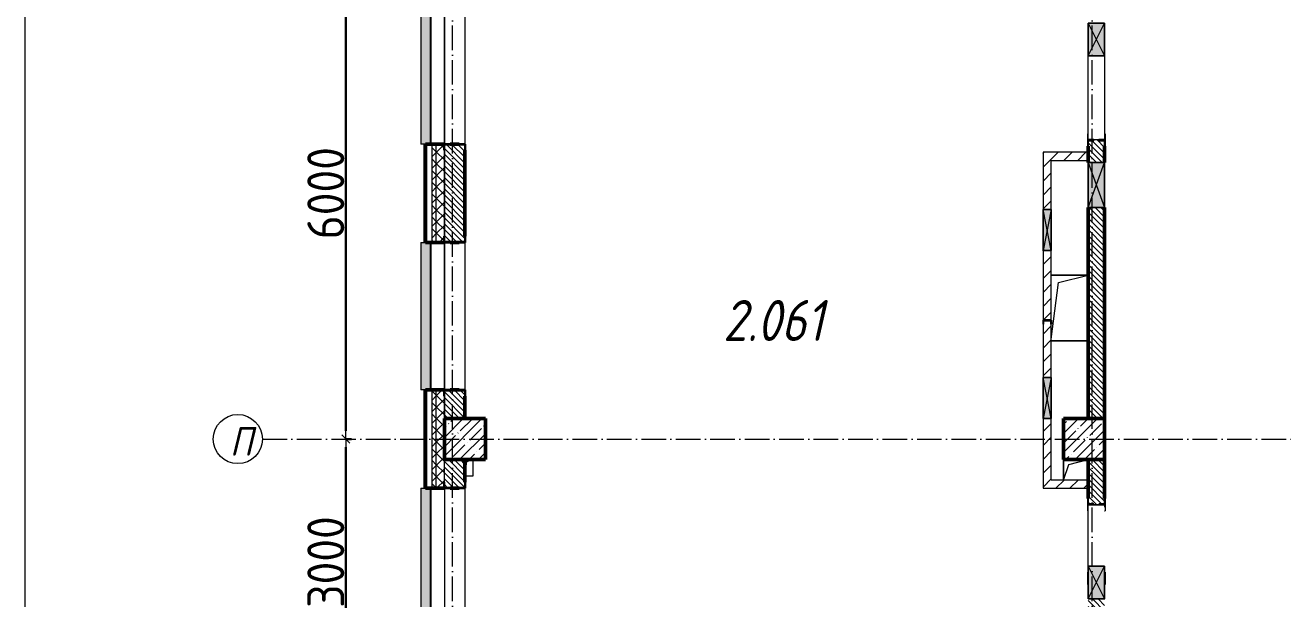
# Model space of a CAD drawing. Header units: millimetres. Extents: x -17017 to 628417, y -109036 to 199237.
# Drawn here: x 509005 to 524342, y 115315 to 122315 of the extents above; entities that cross this region are included whole.
import ezdxf

# ---------------------------------------------------------------- set-up
doc = ezdxf.new("R2010")
doc.units = ezdxf.units.MM
doc.linetypes.add('50_200_ШТРИХ_1Т_ш5_п1_п1_', pattern=[700, 500, -100, 0, -100])
for name, color, linetype, lineweight in [('3.1) ЖБ окна 1.2 м', 102, 'Continuous', 30), ('A-____-____-DIMS', 7, 'Continuous', 9), ('A-DETL-GENF-OTLN', 7, 'Continuous', 9), ('A-FLOR-____-OTLN', 7, 'Continuous', 9), ('A-GENM-____-MCUT', 7, 'Continuous', 25), ('A-GENM-____-OTLN', 7, 'Continuous', 9), ('A-GENM-____-OTLN-1', 7, 'Continuous', 25), ('A-GLAZ-____-OTLN', 7, 'Continuous', 9), ('A-WALL-____-MCUT-2', 7, 'Continuous', 50), ('A-WALL-____-MCUT-3', 7, 'Continuous', 9), ('A-WALL-____-OTLN', 7, 'Continuous', 9), ('A-WALL-____-PATT-1', 7, 'Continuous', 9), ('A-WALL-FNSH-MCUT-1', 7, 'Continuous', 9), ('I-WALL-____-OTLN', 7, 'Continuous', 9), ('S-COLS-____-MCUT', 7, 'Continuous', 50), ('S-COLS-____-OTLN', 7, 'Continuous', 9), ('S-GRID-____-IDEN', 7, 'Continuous', 9), ('S-GRID-____-OTLN-1', 7, '50_200_ШТРИХ_1Т_ш5_п1_п1_', 9), ('Марки помещений', 7, 'Continuous', 9)]:
    doc.layers.add(name, color=color, linetype=linetype, lineweight=lineweight)
doc.layers.add('A-GLAZ-____-OTLN-1', color=7, linetype='Continuous', lineweight=9, true_color=0xc0c0c0)
doc.styles.add('ISOCPEUR_I', font='isocpeui.ttf', dxfattribs={"width": 0.9, "height": 2.5})
doc.styles.add('ISOCPEUR_I_3', font='isocpeui.ttf', dxfattribs={"width": 0.85, "height": 2.2})
doc.styles.add('СПДС', font='isocpeur.ttf', dxfattribs={"width": 0.9})
doc.dimstyles.new('Размера А3', dxfattribs={"dimtxt": 200, "dimasz": 100, "dimexe": 70, "dimexo": 100, "dimgap": 20, "dimtad": 1, "dimdec": 0, "dimrnd": 10, "dimzin": 0, "dimdsep": 46, "dimtxsty": 'СПДС', "dimblk": 'ARROWHEAD_6', "dimcen": 1, "dimclrd": 256, "dimclre": 256, "dimclrt": 256, "dimazin": 0, "dimtfac": 1, "dimtdec": 0, "dimtmove": 2, "dimatfit": 3, "dimfxl": 1, "dimtolj": 1, "dimtzin": 0, "dimarcsym": 0})
pattern_1 = [(45, (516567.8, 90784.41), (-70.71068, 70.71068), []), (135, (516567.8, 90784.41), (-70.71068, -70.71068), [])]
pattern_2 = [(45, (516567.8, 90784.41), (-84.8528, 84.8528), [])]
pattern_3 = [(135, (516567.8, 90784.41), (-35.35534, -35.35534), [])]
pattern_4 = [(45, (516567.8, 90784.41), (-85.5366, 85.5366), []), (45, (516624.82, 90784.41), (-85.5366, 85.5366), [])]

# ---------------------------------------------------------------- blocks, each defined once
blk = doc.blocks.new('BSC_Колонна _Прямоугольная - 500х500-V38-АР1_План отверстий 2 этажа в осях 1-64_А-ГГ')
at = {"layer": 'S-COLS-____-OTLN'}
h = blk.add_hatch(dxfattribs=at)
h.set_pattern_fill('FP_67', color=256, style=0, pattern_type=2)
h.set_pattern_definition([(45, (2200, -26481.04), (-114.0493, 114.0493), []), (45, (2314.05, -26481.04), (-114.0493, 114.0493), [201.613, -40.323, 3.353, -36.97])])
h.paths.add_polyline_path([(-250, -250), (250, -250), (250, 250), (-250, 250), (-250, 55)], flags=0)
at = {"layer": 'S-COLS-____-MCUT'}
for p, q in [((250, 250), (-250, 250)), ((-250, 250), (-250, -250)), ((250, -250), (250, 250)), ((-250, -250), (250, -250))]:
    blk.add_line(p, q, dxfattribs=at)
blk = doc.blocks.new('BSC_Колонна _Прямоугольная - 500х500-V39-АР1_План отверстий 2 этажа в осях 1-64_А-ГГ')
at = {"layer": 'S-COLS-____-OTLN'}
h = blk.add_hatch(dxfattribs=at)
h.set_pattern_fill('FP_68', color=256, style=0, pattern_type=2)
h.set_pattern_definition([(45, (-5350, -26481.04), (-114.0493, 114.0493), []), (45, (-5235.95, -26481.04), (-114.0493, 114.0493), [201.613, -40.323, 3.353, -36.97])])
h.paths.add_polyline_path([(-250, -250), (250, -250), (250, 250), (-250, 250)], flags=0)
at = {"layer": 'S-COLS-____-MCUT'}
for p, q in [((250, 250), (-250, 250)), ((-250, 250), (-250, -250)), ((250, -250), (250, 250)), ((-250, -250), (250, -250))]:
    blk.add_line(p, q, dxfattribs=at)
blk = doc.blocks.new('Фахверк_СКБ_Уголок - 250_2700-27497298-АР1_План отверстий 2 этажа в осях 1-64_А-ГГ')
at = {"layer": 'A-GENM-____-MCUT'}
for p, q in [((200, 181), (125, 181)), ((125, 181), (125, 106)), ((131, 106), (131, 175)), ((131, 175), (200, 175)), ((200, 175), (200, 181)), ((125, 106), (131, 106)), ((131, -6), (125, -6)), ((125, -6), (125, -81)), ((125, -81), (200, -81)), ((131, -75), (131, -6)), ((200, -75), (131, -75)), ((200, -81), (200, -75))]:
    blk.add_line(p, q, dxfattribs=at)
blk = doc.blocks.new('154_Стойка_СКБ_Уголок - СМ-2480_200-28346303-АР1_План отверстий 2 этажа в осях 1-64_А-ГГ')
at = {"layer": 'A-GENM-____-MCUT'}
for p, q in [((125, 156), (125, 81)), ((200, 156), (125, 156)), ((200, 150), (200, 156)), ((125, 81), (131, 81)), ((131, 19), (125, 19)), ((125, 19), (125, -56)), ((131, 81), (131, 150)), ((131, 150), (200, 150)), ((131, -50), (131, 19)), ((125, -56), (200, -56)), ((200, -50), (131, -50)), ((200, -56), (200, -50))]:
    blk.add_line(p, q, dxfattribs=at)
blk = doc.blocks.new('Стойка_Влож_Полоса боковая - Полоса-28213942-АР1_План отверстий 2 этажа в осях 1-64_А-ГГ')
at = {"layer": 'A-GENM-____-OTLN'}
for p, q in [((-5, 60), (0, 60)), ((-5, -60), (-5, 60)), ((0, 31), (0, -31)), ((0, -60), (-5, -60))]:
    blk.add_line(p, q, dxfattribs=at)
blk = doc.blocks.new('Стойка_Влож_Уголок_Опорный - Уголок-28213941-АР1_План отверстий 2 этажа в осях 1-64_А-ГГ')
at = {"layer": 'A-GENM-____-OTLN'}
for p, q in [((-212, -6), (-212, 0)), ((0, 0), (0, -6)), ((-212, -75), (-212, -6)), ((-212, -6), (-206, -6)), ((-212, -75), (-206, -75)), ((-6, -6), (0, -6)), ((-6, -75), (0, -75)), ((0, -6), (0, -75))]:
    blk.add_line(p, q, dxfattribs=at)
blk = doc.blocks.new('154_Фахверк_СКБ_Швеллер - Тип_100_3960-28318856-АР1_План отверстий 2 этажа в осях 1-64_А-ГГ')
at = {"layer": 'A-GENM-____-MCUT'}
for p, q in [((175, 50), (125, 50)), ((125, 50), (125, -50)), ((128, 47), (175, 47)), ((128, -47), (128, 47)), ((175, 47), (175, 50)), ((125, -50), (175, -50)), ((175, -47), (128, -47)), ((175, -50), (175, -47))]:
    blk.add_line(p, q, dxfattribs=at)
blk = doc.blocks.new('154_Стойка_СКБ_Уголок - СМ-2480_200-V146-АР1_План отверстий 2 этажа в осях 1-64_А-ГГ')
at = {"layer": 'A-GENM-____-MCUT'}
for p, q in [((125, 156), (125, 150)), ((200, 156), (125, 156)), ((200, 150), (200, 156)), ((125, -50), (125, -56)), ((125, -56), (200, -56)), ((200, -56), (200, -50))]:
    blk.add_line(p, q, dxfattribs=at)
blk = doc.blocks.new('AR_Отверстие прямоугольное _в плите_ - AR_Отверстие прямоугольное _в плите_-30510733-АР1_План отверстий 2 этажа в осях 1-64_А-ГГ')
at = {"layer": 'A-GENM-____-OTLN'}
for p, q in [((-50, -100), (-25, 75)), ((-25, 75), (50, 100)), ((50, -100), (50, 100)), ((-50, -100), (50, -100))]:
    blk.add_line(p, q, dxfattribs=at)
blk = doc.blocks.new('AR_Отверстие прямоугольное _в плите_ - AR_Отверстие прямоугольное _в плите_-30552862-АР1_План отверстий 2 этажа в осях 1-64_А-ГГ')
at = {"layer": 'A-GENM-____-OTLN'}
for p, q in [((225, 400), (-223, 400)), ((-223, -382), (-135, 310)), ((-135, 310), (225, 400)), ((225, -400), (225, 400)), ((-223, -400), (225, -400))]:
    blk.add_line(p, q, dxfattribs=at)
blk = doc.blocks.new('AR_Отверстие прямоугольное _в плите_ - AR_Отверстие прямоугольное _в плите_-V189-АР1_План отверстий 2 этажа в осях 1-64_А-ГГ')
at = {"layer": 'A-GENM-____-OTLN'}
for p, q in [((-150, 125), (-150, -125)), ((-150, -125), (-88, 63)), ((-88, 63), (150, 125))]:
    blk.add_line(p, q, dxfattribs=at)
blk = doc.blocks.new('Отлив_СКБ - Отлив витража_120_НВФ-31885689-АР1_План отверстий 2 этажа в осях 1-64_А-ГГ')
at = {"layer": 'A-GLAZ-____-OTLN-1'}
for points in [[(1800, 2), (1800, 120), (0, 120), (0, 2), (1103, 2)], [(1103, 0), (1800, 0), (1800, 2), (0, 2), (0, 0)]]:
    blk.add_hatch(color=256, dxfattribs=at).paths.add_polyline_path(points, flags=0)
at = {"layer": 'A-GLAZ-____-OTLN'}
for p, q in [((0, 83), (0, 120)), ((1800, 120), (0, 120)), ((0, 2), (1800, 2)), ((1800, 120), (1800, 83)), ((1800, 0), (0, 0))]:
    blk.add_line(p, q, dxfattribs=at)
blk = doc.blocks.new('AR_Отверстие прямоугольное _в стене__БезПР - AR_Отверстие прямоугольное _в стене__БезПР-36788828-АР1_План отверстий 2 этажа в осях 1-64_А-ГГ')
at = {"layer": 'A-GLAZ-____-OTLN'}
blk.add_hatch(color=256, dxfattribs=at).paths.add_polyline_path([(250, -50), (250, 50), (-250, 50), (-250, -50)], flags=0)
at = {"layer": 'A-DETL-GENF-OTLN'}
for p, q in [((-250, -50), (-250, 50)), ((-250, 50), (250, 50)), ((250, 50), (-250, -50)), ((-250, 50), (250, -50)), ((250, 50), (-250, 50)), ((-250, 50), (-250, -50)), ((250, 50), (250, -50)), ((250, -50), (250, 50)), ((250, -50), (-250, -50)), ((-250, -50), (250, -50))]:
    blk.add_line(p, q, dxfattribs=at)
at = {"layer": 'A-GLAZ-____-OTLN'}
blk.add_line((250, 50), (-250, 50), dxfattribs=at)
blk = doc.blocks.new('AR_Отверстие прямоугольное _в стене__БезПР - AR_Отверстие прямоугольное _в стене__БезПР-36429280-АР1_План отверстий 2 этажа в осях 1-64_А-ГГ')
at = {"layer": 'A-GLAZ-____-OTLN'}
blk.add_hatch(color=256, dxfattribs=at).paths.add_polyline_path([(-275, -100), (275, -100), (275, 100), (-275, 100)], flags=0)
at = {"layer": 'A-DETL-GENF-OTLN'}
for p, q in [((-275, -100), (-275, 100)), ((-275, 100), (275, 100)), ((275, 100), (-275, -100)), ((-275, 100), (275, -100)), ((275, 100), (-275, 100)), ((-275, 100), (-275, -100)), ((275, 100), (275, -100)), ((275, -100), (275, 100)), ((275, -100), (-275, -100)), ((-275, -100), (275, -100))]:
    blk.add_line(p, q, dxfattribs=at)
at = {"layer": 'A-GLAZ-____-OTLN'}
blk.add_line((275, 100), (-275, 100), dxfattribs=at)
blk = doc.blocks.new('AR_Отверстие прямоугольное _в стене__БезПР - AR_Отверстие прямоугольное _в стене__БезПР-36428632-АР1_План отверстий 2 этажа в осях 1-64_А-ГГ')
at = {"layer": 'A-GLAZ-____-OTLN'}
blk.add_hatch(color=256, dxfattribs=at).paths.add_polyline_path([(-200, -100), (200, -100), (200, 100), (-200, 100)], flags=0)
at = {"layer": 'A-DETL-GENF-OTLN'}
for p, q in [((-200, -100), (-200, 100)), ((-200, 100), (200, 100)), ((200, 100), (-200, -100)), ((-200, 100), (200, -100)), ((200, 100), (-200, 100)), ((-200, 100), (-200, -100)), ((200, 100), (200, -100)), ((200, -100), (200, 100)), ((200, -100), (-200, -100)), ((-200, -100), (200, -100))]:
    blk.add_line(p, q, dxfattribs=at)
at = {"layer": 'A-GLAZ-____-OTLN'}
blk.add_line((200, 100), (-200, 100), dxfattribs=at)
blk = doc.blocks.new('Ось сетки - Круг_Ø6_00__ISO-2_5_0_9K_-25732049-АР1_План отверстий 2 этажа в осях 1-64_А-ГГ')
at = {"layer": 'S-GRID-____-IDEN'}
blk.add_circle((0, 0), 3, dxfattribs=at)
blk = doc.blocks.new('ARROWHEAD_6')
at = {"color": 0, "linetype": 'Continuous'}
for p, q in [((0, 0), (-1, 0)), ((-0.5, -0.5), (0.5, 0.5))]:
    blk.add_line(p, q, dxfattribs=at)
blk = doc.blocks.new('*D2647')
at = {"layer": 'A-____-____-DIMS', "lineweight": -2, "transparency": 16777216}
for p, q in [((-19249, 485497), (-19173, 485497)), ((-19243, 482597), (-19243, 485397)), ((-19249, 482497), (-19173, 482497))]:
    blk.add_line(p, q, dxfattribs=at)
at = {"layer": 'Defpoints', "color": 0, "transparency": 16777216}
for p in [(-19349, 485497), (-19243, 485497), (-19349, 482497)]:
    blk.add_point(p, dxfattribs=at)
at = {"layer": 'A-____-____-DIMS', "lineweight": -2, "transparency": 16777216, "xscale": 100, "yscale": 100, "zscale": 100}
for p, rotation in [((-19243, 485497), 90), ((-19243, 482497), 270)]:
    blk.add_blockref('ARROWHEAD_6', p, dxfattribs=dict(at, rotation=rotation))
at = {"layer": 'A-____-____-DIMS', "transparency": 16777216, "insert": (-19488, 483997), "char_height": 450, "attachment_point": 5, "rotation": 90, "style": 'СПДС'}
blk.add_mtext('\\A1;3000', dxfattribs=at)
blk = doc.blocks.new('*D2648')
at = {"layer": 'A-____-____-DIMS', "lineweight": -2, "transparency": 16777216}
for p, q in [((-19249, 491497), (-19173, 491497)), ((-19243, 485597), (-19243, 491397)), ((-19249, 485497), (-19173, 485497))]:
    blk.add_line(p, q, dxfattribs=at)
at = {"layer": 'Defpoints', "color": 0, "transparency": 16777216}
for p in [(-19349, 491497), (-19243, 491497), (-19349, 485497)]:
    blk.add_point(p, dxfattribs=at)
at = {"layer": 'A-____-____-DIMS', "lineweight": -2, "transparency": 16777216, "xscale": 100, "yscale": 100, "zscale": 100}
for p, rotation in [((-19243, 491497), 90), ((-19243, 485497), 270)]:
    blk.add_blockref('ARROWHEAD_6', p, dxfattribs=dict(at, rotation=rotation))
at = {"layer": 'A-____-____-DIMS', "transparency": 16777216, "insert": (-19488, 488497), "char_height": 450, "attachment_point": 5, "rotation": 90, "style": 'СПДС'}
blk.add_mtext('\\A1;6000', dxfattribs=at)
blk = doc.blocks.new('2этаж')
at = {"layer": 'S-GRID-____-OTLN-1', "color": 251, "ltscale": 0.6, "true_color": 0x636466}
for p, q in [((-17941.7, 454533.3), (-17941.7, 508896.9)), ((-10141.7, 454533.3), (-10141.7, 508896.9)), ((-20260.4, 485497), (11116.1, 485497))]:
    blk.add_line(p, q, dxfattribs=at)
at = {"layer": 'S-GRID-____-IDEN', "insert": (-20658.4, 485643.6), "char_height": 350, "width": 223.671, "attachment_point": 1, "style": 'ISOCPEUR_I'}
blk.add_mtext('\\fISOCPEUR|b0|i1|c204|p34|;\\W.9;П', dxfattribs=at)
at = {"layer": 'A-____-____-DIMS'}
for base, p1, p2, picture, middle in [((-19243.1, 491497), (-19349.1, 485497), (-19349.1, 491497), '*D2648', (-19488.1, 488497)), ((-19243.1, 485497), (-19349.1, 482497), (-19349.1, 485497), '*D2647', (-19488.1, 483997))]:
    dim = blk.add_linear_dim(base=base, p1=p1, p2=p2, angle=90, dimstyle='Размера А3', override={"dimtxt": 450}, dxfattribs=at)
    dim.commit()
    dim.dimension.update_dxf_attribs({"geometry": picture, "text_midpoint": middle})

msp = doc.modelspace()

# ---------------------------------------------------------------- hatches: boundary and pattern name
at = {"layer": 'A-WALL-____-PATT-1'}
h = msp.add_hatch(dxfattribs=at)
h.set_pattern_fill('FP_1', color=256, style=0, pattern_type=2)
h.set_pattern_definition(pattern_1)
h.paths.add_polyline_path([(513968, 117515), (514018, 117515), (514018, 117865), (513968, 117865)], flags=0)
h.paths.add_polyline_path([(513968, 119665), (514018, 119665), (514018, 120865), (513968, 120865)], flags=0)
h.paths.add_polyline_path([(513968, 122665), (514018, 122665), (514018, 123015), (513968, 123015)], flags=0)
h = msp.add_hatch(dxfattribs=at)
h.set_pattern_fill('FP_1', color=256, style=0, pattern_type=2)
h.set_pattern_definition(pattern_1)
h.paths.add_polyline_path([(514118, 117515), (514118, 117790), (514112, 117790), (514112, 117865), (514018, 117865), (514018, 117515), (514112, 117515)], flags=0)
h.paths.add_polyline_path([(514112, 119665), (514112, 119740), (514118, 119740), (514118, 120790), (514112, 120790), (514112, 120865), (514018, 120865), (514018, 119665)], flags=0)
h.paths.add_polyline_path([(514112, 122665), (514112, 122740), (514118, 122740), (514118, 123015), (514018, 123015), (514018, 122665)], flags=0)
h = msp.add_hatch(dxfattribs=at)
h.set_pattern_fill('FP_6', color=256, style=0, pattern_type=2)
h.set_pattern_definition(pattern_3)
h.paths.add_polyline_path([(514368, 117515), (514368, 117859), (514299, 117859), (514299, 117865), (514187, 117865), (514187, 117859), (514118, 117859), (514118, 117515)], flags=0)
h.paths.add_polyline_path([(514299, 119665), (514299, 119671), (514368, 119671), (514368, 120859), (514299, 120859), (514299, 120865), (514187, 120865), (514187, 120859), (514118, 120859), (514118, 119671), (514187, 119671), (514187, 119665)], flags=0)
h.paths.add_polyline_path([(514299, 122665), (514299, 122671), (514368, 122671), (514368, 123015), (514118, 123015), (514118, 122671), (514187, 122671), (514187, 122665)], flags=0)
h = msp.add_hatch(dxfattribs=at)
h.set_pattern_fill('FP_6', color=256, style=0, pattern_type=2)
h.set_pattern_definition(pattern_3)
h.paths.add_polyline_path([(522168, 117515), (522168, 120090), (521968, 120090), (521968, 117515)], flags=0)
h.paths.add_polyline_path([(521968, 120640), (522168, 120640), (522168, 120909), (522099, 120909), (522099, 120915), (522037, 120915), (522037, 120909), (521968, 120909), (521968, 120840)], flags=0)
h.paths.add_polyline_path([(522099, 122615), (522099, 122621), (522168, 122621), (522168, 123015), (521968, 123015), (521968, 122621), (522037, 122621), (522037, 122615)], flags=0)
h = msp.add_hatch(dxfattribs=at)
h.set_pattern_fill('FP_3', color=256, style=0, pattern_type=2)
h.set_pattern_definition(pattern_4)
h.paths.add_polyline_path([(513888, 117590), (513888, 117865), (513868, 117865), (513868, 117590)], flags=0)
h.paths.add_polyline_path([(513868, 119665), (513888, 119665), (513888, 120865), (513868, 120865)], flags=0)
h.paths.add_polyline_path([(513888, 122665), (513888, 122845), (513868, 122845), (513868, 122665)], flags=0)
h = msp.add_hatch(dxfattribs=at)
h.set_pattern_fill('FP_4', color=256, style=0, pattern_type=2)
h.set_pattern_definition(pattern_2)
h.paths.add_polyline_path([(521418, 116665), (521518, 116665), (521518, 117515), (521418, 117515)], flags=0)
h.paths.add_polyline_path([(521421, 118015), (521518, 118015), (521518, 118665), (521515, 118665), (521515, 118712), (521421, 118712), (521421, 118665), (521418, 118665), (521418, 118015)], flags=0)
h.paths.add_polyline_path([(521515, 118715), (521518, 118715), (521518, 119565), (521418, 119565), (521418, 118715), (521469, 118715)], flags=0)
h.paths.add_polyline_path([(521518, 120065), (521518, 120765), (521418, 120765), (521418, 120065), (521435, 120065)], flags=0)
h = msp.add_hatch(dxfattribs=at)
h.set_pattern_fill('FP_4', color=256, style=0, pattern_type=2)
h.set_pattern_definition(pattern_2)
h.paths.add_polyline_path([(521968, 120665), (521968, 120765), (521518, 120765), (521518, 120665)], flags=0)
h = msp.add_hatch(dxfattribs=at)
h.set_pattern_fill('FP_3', color=256, style=0, pattern_type=2)
h.set_pattern_definition(pattern_4)
h.paths.add_polyline_path([(513868, 100300), (513888, 100300), (513888, 102615), (513868, 102615), (513868, 101840)], flags=0)
h.paths.add_polyline_path([(513888, 104415), (513888, 105865), (513868, 105865), (513868, 104415)], flags=0)
h.paths.add_polyline_path([(513888, 107665), (513888, 108865), (513868, 108865), (513868, 107665)], flags=0)
h.paths.add_polyline_path([(513868, 110665), (513888, 110665), (513888, 111865), (513868, 111865)], flags=0)
h.paths.add_polyline_path([(513888, 113665), (513888, 114865), (513868, 114865), (513868, 113665)], flags=0)
h.paths.add_polyline_path([(513888, 116665), (513888, 117590), (513868, 117590), (513868, 116665)], flags=0)
h = msp.add_hatch(dxfattribs=at)
h.set_pattern_fill('FP_1', color=256, style=0, pattern_type=2)
h.set_pattern_definition(pattern_1)
h.paths.add_polyline_path([(514018, 100300), (514018, 102615), (513968, 102615), (513968, 100300)], flags=0)
h.paths.add_polyline_path([(514018, 104415), (514018, 105865), (513968, 105865), (513968, 104415)], flags=0)
h.paths.add_polyline_path([(514018, 107665), (514018, 108865), (513968, 108865), (513968, 107665)], flags=0)
h.paths.add_polyline_path([(513968, 110665), (514018, 110665), (514018, 111865), (513968, 111865)], flags=0)
h.paths.add_polyline_path([(514018, 113665), (514018, 114865), (513968, 114865), (513968, 113665)], flags=0)
h.paths.add_polyline_path([(514018, 116665), (514018, 117515), (513968, 117515), (513968, 116665)], flags=0)
h = msp.add_hatch(dxfattribs=at)
h.set_pattern_fill('FP_1', color=256, style=0, pattern_type=2)
h.set_pattern_definition(pattern_1)
h.paths.add_polyline_path([(514018, 100300), (514118, 100300), (514118, 102540), (514112, 102540), (514112, 102615), (514018, 102615), (514018, 100315)], flags=0)
h.paths.add_polyline_path([(514112, 104415), (514112, 104490), (514118, 104490), (514118, 105790), (514112, 105790), (514112, 105865), (514018, 105865), (514018, 104415)], flags=0)
h.paths.add_polyline_path([(514112, 107665), (514112, 107740), (514118, 107740), (514118, 108790), (514112, 108790), (514112, 108865), (514018, 108865), (514018, 107665)], flags=0)
h.paths.add_polyline_path([(514018, 110665), (514112, 110665), (514112, 110740), (514118, 110740), (514118, 111790), (514112, 111790), (514112, 111865), (514018, 111865), (514018, 110671)], flags=0)
h.paths.add_polyline_path([(514112, 113665), (514112, 113740), (514118, 113740), (514118, 114790), (514112, 114790), (514112, 114865), (514018, 114865), (514018, 113665)], flags=0)
h.paths.add_polyline_path([(514018, 116665), (514112, 116665), (514112, 116740), (514118, 116740), (514118, 117515), (514018, 117515), (514018, 116671)], flags=0)
h = msp.add_hatch(dxfattribs=at)
h.set_pattern_fill('FP_6', color=256, style=0, pattern_type=2)
h.set_pattern_definition(pattern_3)
h.paths.add_polyline_path([(514118, 114515), (514368, 114515), (514368, 114859), (514299, 114859), (514299, 114865), (514187, 114865), (514187, 114859), (514118, 114859), (514118, 114740)], flags=0)
h.paths.add_polyline_path([(514299, 116665), (514299, 116671), (514368, 116671), (514368, 117015), (514118, 117015), (514118, 116671), (514187, 116671), (514187, 116665)], flags=0)
h = msp.add_hatch(dxfattribs=at)
h.set_pattern_fill('FP_6', color=256, style=0, pattern_type=2)
h.set_pattern_definition(pattern_3)
h.paths.add_polyline_path([(522168, 114515), (522168, 115315), (521968, 115315), (521968, 114515)], flags=0)
h.paths.add_polyline_path([(522099, 116465), (522099, 116471), (522168, 116471), (522168, 117015), (521968, 117015), (521968, 116471), (522037, 116471), (522037, 116465)], flags=0)
h = msp.add_hatch(dxfattribs=at)
h.set_pattern_fill('FP_4', color=256, style=0, pattern_type=2)
h.set_pattern_definition(pattern_2)
h.paths.add_polyline_path([(521518, 116665), (521968, 116665), (521968, 116765), (521518, 116765)], flags=0)

# ---------------------------------------------------------------- linework, layer by layer
at = {"color": 1, "lineweight": 0}
msp.add_lwpolyline([(509005, 183587), (622241, 183587), (622241, 84759), (509005, 84759)], close=True, dxfattribs=at)
at = {"layer": 'A-FLOR-____-OTLN'}
for p, q in [((521518, 119265), (521966, 119265)), ((521966, 119265), (521966, 118465)), ((521966, 118465), (521518, 118465)), ((521668, 116765), (521668, 117015))]:
    msp.add_line(p, q, dxfattribs=at)
at = {"layer": 'A-WALL-____-MCUT-2'}
for p, q in [((514112, 120865), (513888, 120865)), ((513888, 120865), (513888, 119665)), ((513888, 119665), (513888, 120865)), ((514299, 120865), (514187, 120865)), ((514368, 119740), (514368, 120790)), ((521968, 120840), (521968, 120640)), ((522168, 120640), (522168, 120840)), ((521968, 120090), (521968, 117515)), ((522168, 117515), (522168, 120090)), ((513888, 119665), (514112, 119665)), ((514187, 119665), (514299, 119665)), ((514112, 117865), (513888, 117865)), ((513888, 117590), (513888, 117865)), ((513888, 116665), (513888, 117865)), ((514299, 117865), (514187, 117865)), ((514368, 117515), (514368, 117790)), ((514368, 116740), (514368, 117015)), ((521968, 117015), (521968, 116540)), ((522168, 116540), (522168, 117015)), ((513888, 116665), (514112, 116665)), ((514187, 116665), (514299, 116665))]:
    msp.add_line(p, q, dxfattribs=at)
at = {"layer": 'A-WALL-____-MCUT-3'}
for p, q in [((513968, 119665), (513968, 120865)), ((514018, 119665), (514018, 120865)), ((514118, 120790), (514118, 119740)), ((514118, 119740), (514118, 120790)), ((513968, 116665), (513968, 117865)), ((514018, 116665), (514018, 117865)), ((514118, 117790), (514118, 117515)), ((514118, 117515), (514118, 117790)), ((514118, 116740), (514118, 117015))]:
    msp.add_line(p, q, dxfattribs=at)
at = {"layer": 'A-WALL-____-OTLN'}
for p, q in [((514118, 120865), (514118, 122665)), ((514118, 122665), (514118, 120865)), ((514368, 122665), (514368, 120865)), ((514118, 117865), (514118, 119665)), ((514118, 119665), (514118, 117865)), ((514368, 119665), (514368, 117865)), ((514118, 116665), (514118, 114865)), ((514368, 116665), (514368, 114865))]:
    msp.add_line(p, q, dxfattribs=at)
at = {"layer": 'A-WALL-FNSH-MCUT-1'}
for p, q in [((513868, 120865), (513868, 119665)), ((513888, 120865), (513868, 120865)), ((521418, 120765), (521418, 120065)), ((521968, 120765), (521418, 120765)), ((521518, 120065), (521518, 120665)), ((521518, 120665), (521968, 120665)), ((513868, 119665), (513888, 119665)), ((521418, 119565), (521418, 118715)), ((521518, 118715), (521518, 119565)), ((521418, 118665), (521418, 118015)), ((521518, 118015), (521518, 118665)), ((513868, 117865), (513868, 117590)), ((513888, 117865), (513868, 117865)), ((513868, 117590), (513868, 116665)), ((521418, 117515), (521418, 116665)), ((521518, 116765), (521518, 117515)), ((521968, 116765), (521518, 116765)), ((513868, 116665), (513888, 116665)), ((521418, 116665), (521968, 116665))]:
    msp.add_line(p, q, dxfattribs=at)
at = {"layer": 'I-WALL-____-OTLN'}
for p, q in [((521968, 120915), (521968, 121940)), ((522168, 121940), (522168, 120915)), ((521968, 115715), (521968, 116465)), ((522168, 116465), (522168, 116435))]:
    msp.add_line(p, q, dxfattribs=at)

# ---------------------------------------------------------------- block references
at = {"layer": '3.1) ЖБ окна 1.2 м'}
msp.add_blockref('2этаж', (532159, -368232), dxfattribs=at)
at = {"layer": 'A-GENM-____-OTLN'}
for name, p, rotation in [('Стойка_Влож_Уголок_Опорный - Уголок-28213941-АР1_План отверстий 2 этажа в осях 1-64_А-ГГ', (521962, 120915), 180), ('Стойка_Влож_Полоса боковая - Полоса-28213942-АР1_План отверстий 2 этажа в осях 1-64_А-ГГ', (522068, 120915), 269.9999999999999), ('Стойка_Влож_Полоса боковая - Полоса-28213942-АР1_План отверстий 2 этажа в осях 1-64_А-ГГ', (522068, 116465), 89.99999999999993), ('Стойка_Влож_Уголок_Опорный - Уголок-28213941-АР1_План отверстий 2 этажа в осях 1-64_А-ГГ', (521962, 115565), 180)]:
    msp.add_blockref(name, p, dxfattribs=dict(at, rotation=rotation))
for name, p in [('AR_Отверстие прямоугольное _в плите_ - AR_Отверстие прямоугольное _в плите_-30552862-АР1_План отверстий 2 этажа в осях 1-64_А-ГГ', (521741, 118865)), ('AR_Отверстие прямоугольное _в плите_ - AR_Отверстие прямоугольное _в плите_-30510733-АР1_План отверстий 2 этажа в осях 1-64_А-ГГ', (514418, 116915)), ('AR_Отверстие прямоугольное _в плите_ - AR_Отверстие прямоугольное _в плите_-V189-АР1_План отверстий 2 этажа в осях 1-64_А-ГГ', (521818, 116890)), ('Стойка_Влож_Уголок_Опорный - Уголок-28213941-АР1_План отверстий 2 этажа в осях 1-64_А-ГГ', (522174, 116465))]:
    msp.add_blockref(name, p, dxfattribs=at)
at = {"layer": 'A-GENM-____-OTLN-1'}
for name, p, rotation in [('Фахверк_СКБ_Уголок - 250_2700-27497298-АР1_План отверстий 2 этажа в осях 1-64_А-ГГ', (514193, 120990), 269.9999999999999), ('154_Стойка_СКБ_Уголок - СМ-2480_200-28346303-АР1_План отверстий 2 этажа в осях 1-64_А-ГГ', (522018, 121040), 269.9999999999999), ('Фахверк_СКБ_Уголок - 250_2700-27497298-АР1_План отверстий 2 этажа в осях 1-64_А-ГГ', (514293, 119540), 89.99999999999991), ('154_Фахверк_СКБ_Швеллер - Тип_100_3960-28318856-АР1_План отверстий 2 этажа в осях 1-64_А-ГГ', (521468, 118840), 269.9999999999999), ('Фахверк_СКБ_Уголок - 250_2700-27497298-АР1_План отверстий 2 этажа в осях 1-64_А-ГГ', (514193, 117990), 269.9999999999999), ('Фахверк_СКБ_Уголок - 250_2700-27497298-АР1_План отверстий 2 этажа в осях 1-64_А-ГГ', (514293, 116540), 89.99999999999991), ('154_Стойка_СКБ_Уголок - СМ-2480_200-28346303-АР1_План отверстий 2 этажа в осях 1-64_А-ГГ', (522118, 116340), 89.99999999999991), ('154_Стойка_СКБ_Уголок - СМ-2480_200-V146-АР1_План отверстий 2 этажа в осях 1-64_А-ГГ', (522018, 115690), 269.9999999999999)]:
    msp.add_blockref(name, p, dxfattribs=dict(at, rotation=rotation))
at = {"layer": 'A-GLAZ-____-OTLN'}
for name, p, rotation in [('Отлив_СКБ - Отлив витража_120_НВФ-31885689-АР1_План отверстий 2 этажа в осях 1-64_А-ГГ', (513951, 120865), 90), ('AR_Отверстие прямоугольное _в стене__БезПР - AR_Отверстие прямоугольное _в стене__БезПР-36428632-АР1_План отверстий 2 этажа в осях 1-64_А-ГГ', (522068, 122140), 89.99999999999991), ('AR_Отверстие прямоугольное _в стене__БезПР - AR_Отверстие прямоугольное _в стене__БезПР-36429280-АР1_План отверстий 2 этажа в осях 1-64_А-ГГ', (522068, 120365), 89.99999999999991), ('AR_Отверстие прямоугольное _в стене__БезПР - AR_Отверстие прямоугольное _в стене__БезПР-36788828-АР1_План отверстий 2 этажа в осях 1-64_А-ГГ', (521468, 119815), 269.9999999999999), ('Отлив_СКБ - Отлив витража_120_НВФ-31885689-АР1_План отверстий 2 этажа в осях 1-64_А-ГГ', (513951, 117865), 90), ('AR_Отверстие прямоугольное _в стене__БезПР - AR_Отверстие прямоугольное _в стене__БезПР-36788828-АР1_План отверстий 2 этажа в осях 1-64_А-ГГ', (521468, 117765), 269.9999999999999), ('Отлив_СКБ - Отлив витража_120_НВФ-31885689-АР1_План отверстий 2 этажа в осях 1-64_А-ГГ', (513951, 114865), 90), ('AR_Отверстие прямоугольное _в стене__БезПР - AR_Отверстие прямоугольное _в стене__БезПР-36428632-АР1_План отверстий 2 этажа в осях 1-64_А-ГГ', (522068, 115515), 89.99999999999991)]:
    msp.add_blockref(name, p, dxfattribs=dict(at, rotation=rotation))
at = {"layer": 'S-COLS-____-OTLN'}
for name, p in [('BSC_Колонна _Прямоугольная - 500х500-V38-АР1_План отверстий 2 этажа в осях 1-64_А-ГГ', (514368, 117265)), ('BSC_Колонна _Прямоугольная - 500х500-V39-АР1_План отверстий 2 этажа в осях 1-64_А-ГГ', (521918, 117265))]:
    msp.add_blockref(name, p, dxfattribs=at)
at = {"layer": 'S-GRID-____-IDEN', "xscale": 99.99999999999993, "yscale": 99.99999999999993, "zscale": 99.99999999999993, "rotation": 269.9999999999996}
msp.add_blockref('Ось сетки - Круг_Ø6_00__ISO-2_5_0_9K_-25732049-АР1_План отверстий 2 этажа в осях 1-64_А-ГГ', (511599, 117265), dxfattribs=at)

# ---------------------------------------------------------------- texts
at = {"layer": 'Марки помещений', "insert": (517515, 118962), "char_height": 500, "width": 737.55, "attachment_point": 1, "style": 'ISOCPEUR_I_3'}
msp.add_mtext('2.061', dxfattribs=at)

doc.saveas('drawing.dxf')
